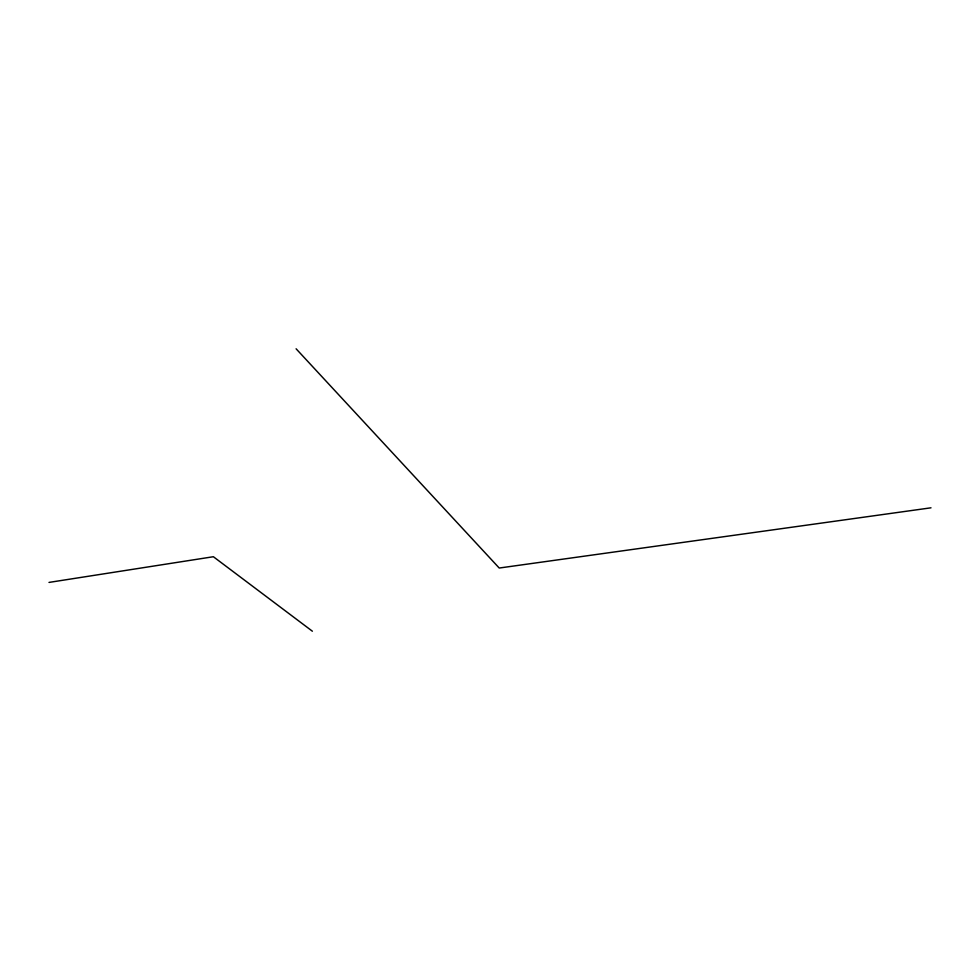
<?xml version="1.0" encoding="UTF-8"?>
<svg xmlns="http://www.w3.org/2000/svg" width="980" height="980" viewBox="0 0 980 980"><rect width="100%" height="100%" fill="white"/><g stroke="black" fill="none" stroke-linecap="round" stroke-linejoin="round"><path stroke-width="1.47" d="M49 582.414L213.383 556.726L312.375 631.206M931 507.812L499.224 568.033L296.107 348.794"/></g></svg>
